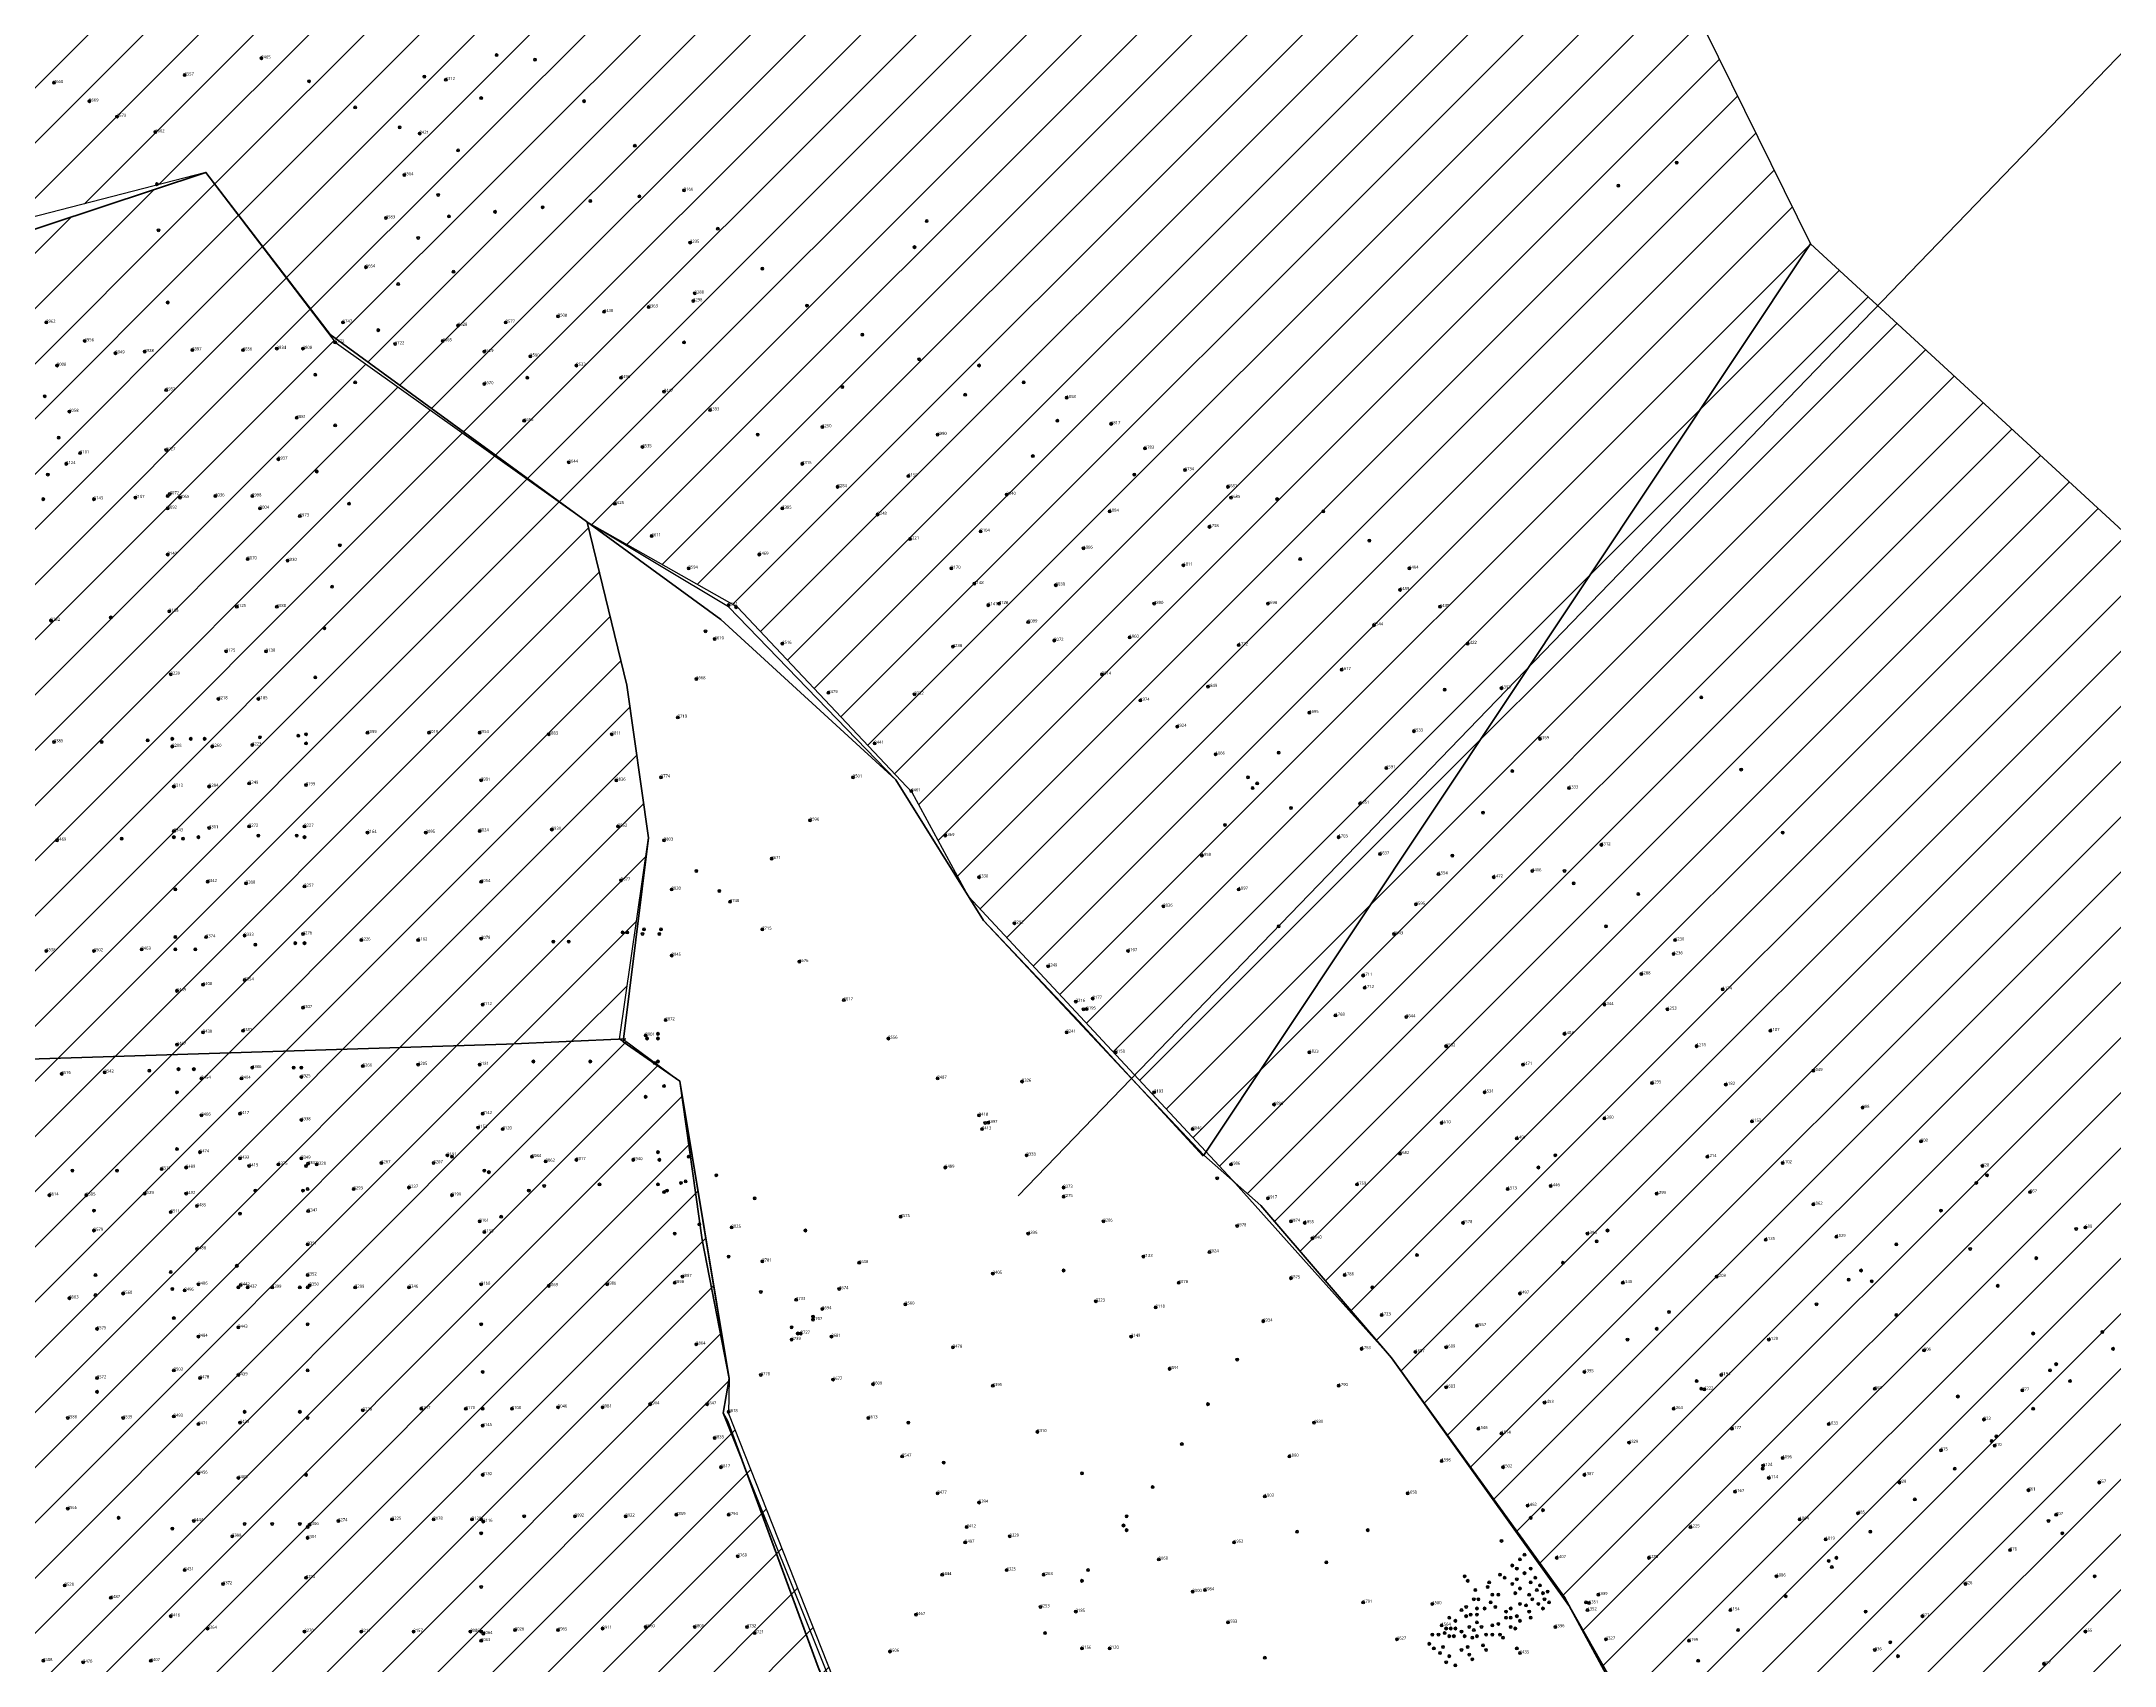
# Model space of a CAD drawing. Header units: millimetres. Extents: x 292691 to 302352, y 7824595 to 7836845.
# Drawn here: x 297473 to 298822, y 7831214 to 7832271 of the extents above; entities that cross this region are included whole.
import ezdxf

# ---------------------------------------------------------------- set-up
doc = ezdxf.new("R2010")
doc.units = ezdxf.units.MM
doc.layers.add('lista_postes', color=1, linetype='Continuous')
doc.styles.add('MtXpl_Open_Sans', font='')
doc.styles.get('MtXpl_Open_Sans').set_extended_font_data('Open Sans')
pattern_1 = [(45, (-10000, 0), (-17.96051224, 17.96051224), [])]

# ---------------------------------------------------------------- blocks, each defined once
blk = doc.blocks.new('symbolLayer0')
at = {"linetype": 'Continuous'}
h = blk.add_hatch(color=1, dxfattribs=at)
edge = h.paths.add_edge_path()
edge.add_arc((0.1, 0.1), 0.5, 0, 360)
at = {"color": 1, "linetype": 'Continuous', "lineweight": 20}
blk.add_circle((0.1, 0.1), 1, dxfattribs=at)
at = {"color": 1, "linetype": 'Continuous'}
blk.add_circle((0.1, 0.1), 0.5, dxfattribs=at)

msp = doc.modelspace()

# ---------------------------------------------------------------- hatches: boundary and pattern name
h = msp.add_hatch()
h.set_pattern_fill('ANSI31', color=256, scale=8)
h.set_pattern_definition(pattern_1)
h.paths.add_polyline_path([(298624.2, 7832139.2), (298230.8, 7831548.3), (298248, 7831529.8), (298266.6, 7831513.4), (298351.6, 7831414.2), (298464.1, 7831258.5), (298492.4, 7831208.7), (298491.4, 7831207.9), (298562.4, 7831076.9), (298634.8, 7830945.7), (298698.5, 7830766.7), (298722.5, 7830646.9), (298744.4, 7830604.2), (298687.4, 7830493.6), (298705.3, 7830455.7), (298801.1, 7830390.5), (299498.1, 7830821.4), (299325.3, 7831494.3)])
h.paths.add_polyline_path([(298323.7, 7832748.1), (297491.1, 7832783.1), (297193.3, 7832413.3), (297158.5, 7832289.8), (297112.3, 7832226.1), (297122.4, 7832218.8), (297129.3, 7832215.5), (297146.7, 7832201.2), (297213.1, 7832153.1), (297224, 7832126.4), (297305.8, 7832057.2), (297362.6, 7832029.9), (297412.8, 7832097.1), (297404, 7832140.3), (297580, 7832185.7), (297660.9, 7832080.2), (297828.1, 7831958.1), (297926, 7831902.7), (298039.6, 7831782.2), (298076.3, 7831714.6), (298230.8, 7831548.3), (298624.2, 7832139.2)])
h = msp.add_hatch()
h.set_pattern_fill('ANSI31', color=256, scale=8)
h.set_pattern_definition(pattern_1)
h.paths.add_polyline_path([(297920.1, 7831378.1), (297920.4, 7831400.9), (297888.4, 7831594.2), (297851.6, 7831621.7), (297775.6, 7831618.4), (297395.7, 7831606.5), (297416.7, 7831381.6), (297403.5, 7831245.4), (297405.6, 7831219.8), (297237.9, 7831220.3), (297188.7, 7831248.2), (297134.7, 7831287.1), (297064.6, 7831337.6), (296962.9, 7831404.4), (296869.6, 7831461.7), (296739, 7831552.8), (296658.7, 7831609), (296526.1, 7831430.1), (296525.2, 7831417.2), (296528.4, 7831037.8), (296504.8, 7830877.8), (296500.6, 7830858.4), (296498.8, 7830755.5), (296508.1, 7830617.1), (296491, 7830552.2), (296494.5, 7830546.8), (296470.5, 7830473.9), (296452, 7830403.8), (296649.4, 7830507.6), (296880.6, 7830498.9), (296957.7, 7830616.1), (296954.4, 7830807.6), (297163.4, 7830790.3), (297241.2, 7830745.7), (297392, 7830287), (297440.5, 7830169.1), (297596.9, 7830112.4), (297608.1, 7830381.2), (297519.9, 7830411.3), (297519.2, 7830411.6), (297467.8, 7830711.5), (297553.6, 7830850.8), (297713.6, 7830902.9), (298068.4, 7830998.9), (298069.8, 7830999.3)])
h.paths.add_polyline_path([(297828.1, 7831958.1), (297664.9, 7832074.5), (297580, 7832185.7), (297408.7, 7832129.1), (297412.8, 7832097.1), (297377.1, 7832023), (297362.6, 7832029.9), (297362.6, 7832029.9), (297395.7, 7831606.5), (297775.6, 7831618.4), (297849.1, 7831621.6), (297868.1, 7831752.7), (297853.9, 7831852)])

# ---------------------------------------------------------------- linework, layer by layer
for points in [[(298108.6, 7831519.6), (300913.1, 7834424.1)], [(297491.1, 7832783.1), (298323.7, 7832748.1), (298624.2, 7832139.2), (299325.3, 7831494.3), (299498.1, 7830821.4), (298801.1, 7830390.5)], [(298491.4, 7831207.9), (298467, 7831253), (298351.6, 7831414.2), (298248, 7831529.8), (298076.3, 7831714.6), (298039.6, 7831782.2), (297926, 7831902.7), (297828.1, 7831958.1), (297664.9, 7832074.5), (297580, 7832185.7), (297404, 7832140.3), (297412.8, 7832097.1), (297377.1, 7832023), (297305.8, 7832057.2), (297224, 7832126.4), (297213.1, 7832153.1), (297112.3, 7832226.1), (297103.7, 7832232)], [(297828.1, 7831958.2), (297853.9, 7831852), (297868.1, 7831752.7), (297851.6, 7831621.7), (297888.4, 7831594.2), (297920.4, 7831400.9), (297920.1, 7831378.1), (298069.8, 7830999.3), (298113.8, 7830888.2), (298224.3, 7830993.7), (298492.4, 7831208.7), (298464.1, 7831258.5), (298415.1, 7831326.3), (298351.6, 7831414.2), (298266.6, 7831513.4), (298229.3, 7831546.2), (298182.4, 7831596), (298086.1, 7831698.8), (298028.9, 7831790.4), (297920.1, 7831903.1), (297828.1, 7831958.1)], [(298115.8, 7830890.2), (298068.4, 7830998.9), (297916.5, 7831378.2), (297920.4, 7831400.9), (297911, 7831457.7), (297888.4, 7831594.2), (297849.1, 7831621.6), (297868.1, 7831752.7), (297853.9, 7831852), (297828.1, 7831958.2)]]:
    msp.add_lwpolyline(points)
at = {"color": 2, "lineweight": 100}
for points in [[(297360.2, 7832026.6), (297412.8, 7832097.1), (297408.7, 7832129.1), (297580, 7832185.7), (297660.9, 7832080.2), (297915, 7831894.7), (298028.9, 7831790.4), (298086.1, 7831698.8), (298148.2, 7831633.1), (298229, 7831545.5)], [(297360.2, 7832026.6), (297412.8, 7832097.1), (297408.7, 7832129.1), (297580, 7832185.7), (297660.9, 7832080.2), (297915, 7831894.7), (298028.9, 7831790.4), (298086.1, 7831698.8), (298148.2, 7831633.1), (298229, 7831545.5)], [(298722, 7830649.1), (298698.5, 7830766.7), (298634.8, 7830945.7), (298562.4, 7831076.9), (298464.1, 7831258.5), (298351.6, 7831414.2), (298266.6, 7831513.4), (298229.3, 7831546.2), (298624.2, 7832139.2)], [(298722.1, 7830647.7), (298698.5, 7830766.7), (298634.8, 7830945.7), (298562.4, 7831076.9), (298464.1, 7831258.5), (298351.6, 7831414.2), (298266.6, 7831513.4), (298229.3, 7831546.2), (298624.2, 7832139.2)], [(298243.5, 7830259.9), (298220.3, 7830662.6), (298094, 7830939.9), (298027.9, 7831092.5), (297978.4, 7831212.9), (297919.7, 7831372.8), (297916.5, 7831378.2), (297920.4, 7831400.9), (297902.9, 7831491.1), (297888.4, 7831594.2), (297851.4, 7831620), (297868.1, 7831752.7), (297853.9, 7831852), (297828.1, 7831958.2)], [(298243.5, 7830259.9), (298220.3, 7830662.6), (298094, 7830939.9), (298027.9, 7831092.5), (297978.4, 7831212.9), (297919.7, 7831372.8), (297916.5, 7831378.2), (297920.4, 7831400.9), (297902.9, 7831491.1), (297888.4, 7831594.2), (297851.4, 7831620), (297868.1, 7831752.7), (297853.9, 7831852), (297828.1, 7831958.2)], [(297481.6, 7830746.5), (297430, 7831006.7), (297411.3, 7831151.7), (297403.5, 7831245.4), (297416.7, 7831381.6), (297395.2, 7831606.5), (297775.6, 7831618.4), (297853.2, 7831621.8)], [(297481.6, 7830746.5), (297430, 7831006.7), (297411.3, 7831151.7), (297403.5, 7831245.4), (297416.7, 7831381.6), (297395.2, 7831606.5), (297775.6, 7831618.4), (297853.2, 7831621.8)]]:
    msp.add_lwpolyline(points, dxfattribs=at)

# ---------------------------------------------------------------- block references
at = {"layer": 'lista_postes'}
for p in [(297616, 7832260), (297769, 7832262), (297794, 7832259), (297481, 7832244), (297566, 7832249), (297647, 7832245), (297722, 7832248), (297736, 7832246), (297504, 7832232), (297759, 7832234), (297826, 7832232), (297522, 7832222), (297677, 7832228), (297547, 7832212), (297706, 7832215), (297719, 7832211), (297859, 7832203), (297744, 7832200), (298537, 7832192), (297548, 7832178), (297709, 7832184), (298499, 7832177), (297731, 7832171), (297799, 7832163), (297830, 7832167), (297862, 7832170), (297891, 7832174), (297697, 7832156), (297738, 7832157), (297768, 7832160), (297913, 7832149), (298049, 7832154), (297549, 7832148), (297718, 7832143), (297895, 7832140), (298041, 7832137), (297684, 7832124), (297942, 7832123), (297705, 7832113), (297741, 7832121), (297555, 7832101), (297839, 7832095), (297868, 7832098), (297897, 7832102), (297898, 7832107), (297971, 7832099), (297476, 7832088), (297669, 7832088), (297692, 7832083), (297744, 7832086), (297775, 7832088), (297809, 7832092), (297501, 7832076), (297521, 7832068), (297540, 7832069), (297571, 7832070), (297604, 7832070), (297626, 7832071), (297643, 7832071), (297664, 7832075), (297703, 7832074), (297734, 7832076), (297761, 7832069), (297891, 7832075), (298007, 7832080), (297483, 7832060), (297791, 7832066), (297821, 7832060), (298044, 7832064), (298083, 7832060), (297554, 7832044), (297651, 7832054), (297677, 7832049), (297761, 7832048), (297789, 7832052), (297850, 7832052), (297878, 7832043), (297994, 7832046), (298074, 7832041), (298112, 7832049), (297475, 7832040), (297491, 7832030), (297908, 7832031), (298140, 7832039), (297639, 7832026), (297664, 7832021), (297787, 7832024), (297939, 7832015), (297981, 7832020), (298056, 7832015), (298134, 7832024), (298169, 7832022), (297484, 7832013), (297498, 7832003), (297554, 7832005), (297864, 7832007), (298118, 7832001), (298191, 7832006), (297477, 7831989), (297489, 7831996), (297627, 7831999), (297652, 7831991), (297816, 7831997), (297968, 7831996), (298037, 7831988), (298184, 7831989), (298217, 7831992), (297534, 7831974), (297555, 7831975), (297556.4, 7831976.4), (297563, 7831974), (297586, 7831975), (297610, 7831975), (297991, 7831981), (298101, 7831976), (298245, 7831981), (298247, 7831974), (297474, 7831973), (297507, 7831973), (297555, 7831967), (297615, 7831967), (297641, 7831962), (297673, 7831970), (297846, 7831970), (297955, 7831967), (298017, 7831963), (298168, 7831965), (298277, 7831973), (298307, 7831965), (297870, 7831949), (298038, 7831947), (298084, 7831952), (298233, 7831955), (297555, 7831937), (297607, 7831934), (297633, 7831933), (297667, 7831943), (297940, 7831937), (298151, 7831941), (298292, 7831934), (298337, 7831946), (297894, 7831928), (298065, 7831928), (298216, 7831930), (298363, 7831928), (297662, 7831916), (298080, 7831918), (298133, 7831917), (298357, 7831914), (297479, 7831894), (297518, 7831896), (297556, 7831900), (297600, 7831903), (297626, 7831903), (297920, 7831904), (297924.9, 7831902.7), (298089, 7831904), (298096, 7831905), (298115, 7831893), (298197, 7831905), (298271, 7831905), (298383, 7831903), (297657, 7831889), (297905, 7831887), (297911, 7831882), (297955, 7831879), (298132, 7831881), (298181, 7831883), (298340, 7831891), (298401, 7831879), (297593, 7831874), (297619, 7831874), (298066, 7831877), (298252, 7831878), (297557, 7831859), (297651, 7831857), (297899, 7831856), (298163, 7831859), (298319, 7831862), (297588, 7831843), (297614, 7831843), (297985, 7831847), (298041, 7831846), (298188, 7831842), (298232, 7831851), (298386, 7831849), (298423, 7831850), (298553, 7831844), (297887, 7831831), (298212, 7831825), (298298, 7831834), (297481, 7831815), (297512, 7831815), (297542, 7831816), (297558, 7831817), (297558, 7831812), (297570, 7831817), (297579, 7831817), (297584, 7831812), (297610, 7831813), (297615, 7831818), (297640, 7831819), (297645, 7831820), (297645, 7831814), (297685, 7831821), (297725, 7831821), (297758, 7831821), (297803, 7831820), (297844, 7831820), (298015, 7831814), (298366, 7831822), (298448, 7831817), (298237, 7831807), (298278, 7831808), (298348, 7831798), (297559, 7831786), (297582, 7831786), (297608, 7831788), (297645, 7831787), (297759, 7831790), (297847, 7831790), (297876, 7831792), (298001, 7831792), (298258, 7831792), (298261, 7831785), (298264, 7831788), (298430, 7831796), (298467, 7831785), (298579, 7831797), (298039, 7831783), (298286, 7831772), (298331, 7831775), (297582, 7831759), (297608, 7831760), (297644, 7831760), (297805, 7831758), (297848, 7831760), (297973, 7831764), (298243, 7831761), (298411, 7831769), (297483, 7831751), (297525, 7831752), (297559, 7831757), (297559, 7831753), (297565, 7831752), (297575, 7831753), (297614, 7831754), (297639, 7831754), (297644, 7831753), (297685, 7831756), (297723, 7831756), (297758, 7831757), (297878, 7831751), (298061, 7831754), (298317, 7831753), (298488, 7831748), (298606, 7831756), (297899, 7831731), (297948, 7831739), (298228, 7831741), (298344, 7831742), (298391, 7831741), (298443, 7831731), (298464, 7831731), (297560, 7831719), (297581, 7831724), (297606, 7831723), (297644, 7831721), (297759, 7831724), (297850, 7831725), (297883, 7831719), (297914, 7831718), (298083, 7831727), (298252, 7831719), (298382, 7831729), (298418, 7831727), (298470, 7831723), (297921, 7831711), (298203, 7831708), (298367.3, 7831709.3), (298512, 7831716), (297643, 7831690), (297851, 7831691), (297854, 7831691), (297864, 7831690), (297865, 7831693), (297875, 7831690), (297876, 7831693), (297942, 7831693), (298106, 7831697), (298278, 7831695), (298353, 7831690), (298491, 7831695), (297476, 7831679), (297507, 7831679), (297538, 7831680), (297560, 7831688), (297560, 7831680), (297573, 7831680), (297580, 7831688), (297605, 7831689), (297612, 7831683), (297638, 7831684), (297644, 7831684), (297681, 7831686), (297718, 7831686), (297759, 7831687), (297806, 7831685), (297816, 7831685), (298180, 7831679), (298535, 7831677), (298536, 7831686), (297883, 7831676), (297966, 7831672), (298128, 7831669), (298333, 7831663), (298514, 7831664), (297561, 7831653), (297578, 7831657), (297605, 7831660), (298334, 7831655), (298567, 7831654), (297643, 7831642), (297760, 7831644), (297995, 7831647), (298146, 7831646), (298151, 7831641), (298153, 7831641.1), (298157, 7831648), (298315, 7831637), (298361, 7831636), (298490, 7831644), (298531, 7831641), (297578, 7831626), (297604, 7831627), (297866, 7831624), (297874, 7831625), (297879, 7831634), (298140, 7831626), (298464, 7831625), (298598, 7831627), (297561, 7831618), (297867, 7831622), (297874, 7831622), (298024, 7831622), (298172, 7831613), (298298, 7831613), (298387, 7831617), (298550, 7831617), (297486, 7831599), (297514, 7831600), (297543, 7831601), (297562, 7831602), (297572, 7831602), (297577, 7831596), (297603, 7831596), (297610, 7831603), (297637, 7831603), (297642, 7831603), (297642, 7831597), (297682, 7831604), (297718, 7831605), (297758, 7831605), (297793, 7831607), (297830, 7831607), (297872, 7831606), (297874, 7831607), (298056, 7831596), (298437, 7831605), (298626, 7831601), (297561, 7831587), (297866, 7831584), (297878, 7831591), (298111, 7831594), (298197, 7831587), (298412, 7831587), (298521, 7831593), (298569, 7831592), (297577, 7831572), (297602, 7831573), (297642, 7831569), (297760, 7831573), (298083, 7831572), (298275, 7831579), (298490, 7831570), (298658, 7831577), (297757, 7831564), (297773, 7831563), (298085, 7831563), (298087, 7831567), (298089, 7831567.2), (298222, 7831563), (298384, 7831567), (298433, 7831557), (298586, 7831568), (298696, 7831555)]:
    msp.add_blockref('symbolLayer0', p, dxfattribs=at)
at = {"layer": 'lista_postes', "color": 0}
for p in [(297561, 7831550), (297576, 7831548), (297602, 7831544), (297642, 7831544), (297737, 7831546), (297740, 7831545), (297792, 7831545), (297801, 7831542), (297821, 7831543), (297858, 7831543), (297874, 7831548), (297875, 7831543), (297894, 7831545), (298114, 7831546), (298357, 7831547), (298458, 7831546), (298557, 7831545), (297493, 7831536), (297522, 7831536), (297551, 7831537), (297567, 7831538), (297608, 7831539), (297627, 7831540), (297645, 7831539), (297646.3, 7831540.5), (297652, 7831540), (297694, 7831541), (297728, 7831541), (297761, 7831536), (297764, 7831535), (297892, 7831529), (297912, 7831533), (298061, 7831538), (298238, 7831531), (298247, 7831540), (298447, 7831538), (298606, 7831541), (298736, 7831539), (298739, 7831533), (297478, 7831520), (297502, 7831520), (297540, 7831521), (297567, 7831521), (297612, 7831523), (297643, 7831523), (297646, 7831524), (297676, 7831524), (297712, 7831525), (297740, 7831520), (297790, 7831523), (297800, 7831526), (297836, 7831527), (297874, 7831527), (297878, 7831522), (297880, 7831523), (297889, 7831528), (297937, 7831518), (298138, 7831525), (298138, 7831519), (298271, 7831518), (298329, 7831527), (298427, 7831524), (298455, 7831526), (298524, 7831521), (298732, 7831528), (298767, 7831522), (297507, 7831510), (297557, 7831509), (297574, 7831513), (297602, 7831508), (297646.4, 7831509.7), (297758, 7831503), (297772, 7831506), (298032, 7831506), (298164, 7831503), (298286, 7831503), (298295, 7831502), (298398, 7831502), (298626, 7831514), (298709, 7831510), (297507, 7831497), (297646.1, 7831488), (297761, 7831496), (297885, 7831495), (297901, 7831501), (297922, 7831499), (297970, 7831497), (298115, 7831495), (298251, 7831500), (298300, 7831492), (298479, 7831495), (298485, 7831490), (298492, 7831497), (298595, 7831491), (298641, 7831493), (298680, 7831488), (298797, 7831498), (298803, 7831499), (297574, 7831485), (297920, 7831480), (297942, 7831477), (298005, 7831476), (298190, 7831480), (298233, 7831483), (298368, 7831481), (298463, 7831476), (298728, 7831485), (298771, 7831479), (297508, 7831468), (297557, 7831470), (297575, 7831462), (297600, 7831474), (297602.4, 7831461.5), (297646, 7831468), (297647.4, 7831461.4), (297759, 7831462), (297803, 7831461), (297841, 7831462), (297885, 7831463), (297890, 7831467), (298092, 7831469), (298138, 7831471), (298213, 7831463), (298286, 7831466), (298321, 7831468), (298502, 7831463), (298563, 7831467), (298649, 7831465), (298657, 7831471), (298664, 7831464), (298746, 7831461), (297491, 7831453), (297508, 7831455), (297526, 7831456), (297558, 7831459), (297566, 7831458), (297601, 7831460), (297607, 7831460), (297623, 7831460), (297641, 7831460), (297646, 7831460), (297677, 7831460), (297712, 7831460), (297941, 7831457), (297964, 7831452), (297992, 7831459), (298035, 7831449), (298159, 7831451), (298339, 7831460), (298435, 7831456), (298628, 7831449), (297559, 7831440), (297601, 7831434), (297646, 7831436), (297759, 7831436), (297961, 7831434), (297975, 7831441), (297975, 7831439), (297981, 7831446), (298198, 7831447), (298268, 7831438), (298345, 7831442), (298407, 7831435), (298532, 7831444), (298680, 7831442), (297509, 7831433), (297575, 7831428), (297899, 7831423), (297961, 7831426), (297965, 7831430), (297967, 7831430), (297987, 7831428), (298066, 7831421), (298182, 7831428), (298387, 7831421), (298505, 7831426), (298524, 7831433), (298597, 7831426), (298769, 7831430), (298814, 7831431), (298207, 7831407), (298251, 7831413), (298332, 7831420), (298367, 7831418), (298698, 7831419), (298784, 7831410), (298821, 7831420), (297509, 7831401), (297559, 7831406), (297576, 7831401), (297601, 7831403), (297646, 7831406), (297760, 7831405), (297941, 7831403), (297988, 7831400), (298014, 7831397), (298092, 7831396), (298317, 7831396), (298387, 7831395), (298477, 7831405), (298550, 7831399), (298553, 7831394), (298555, 7831393.7), (298566, 7831403), (298666, 7831394), (298780, 7831406), (298793, 7831399), (297509, 7831392), (297682, 7831380), (297720, 7831381), (297749, 7831381), (297760, 7831381), (297779, 7831381), (297809, 7831382), (297838, 7831382), (297869, 7831384), (297906, 7831384), (298232, 7831384), (298451, 7831385), (298535, 7831381), (298720, 7831389), (298762, 7831393), (298769, 7831381), (297490, 7831375), (297526, 7831375), (297559, 7831376), (297575, 7831371), (297602, 7831372), (297605, 7831379), (297641, 7831379), (297646, 7831375), (297760, 7831370), (297920, 7831379), (298011, 7831375), (298037, 7831372), (298301, 7831372), (298408, 7831368), (298573, 7831368), (298636, 7831371), (298737, 7831374), (297911, 7831362), (298121, 7831366), (298215, 7831358), (298423, 7831365), (298506, 7831359), (298709, 7831354), (298742, 7831360), (298744, 7831357), (298745, 7831363), (297915, 7831343), (298033, 7831350), (298060, 7831346), (298285, 7831350), (298384, 7831347), (298424, 7831343), (298593, 7831342), (298593.3, 7831344), (298606, 7831349), (298718, 7831342), (297575, 7831339), (297601, 7831336), (297645, 7831338), (297760, 7831338), (298056, 7831326), (298150, 7831339), (298196, 7831330), (298362, 7831326), (298477, 7831338), (298575, 7831327), (298597, 7831336), (298682, 7831333), (298766, 7831328), (298812, 7831333), (297490, 7831316), (298083, 7831320), (298269, 7831324), (298440, 7831318), (298450, 7831315), (298655, 7831313), (298692, 7831322), (297523, 7831310), (297558, 7831303), (297572, 7831308), (297605, 7831306), (297623, 7831306), (297641, 7831306), (297646, 7831304), (297647.3, 7831305.5), (297666, 7831308), (297701, 7831309), (297728, 7831309), (297753, 7831309), (297759, 7831309), (297759, 7831300), (297760.4, 7831307.6), (297787, 7831311), (297820, 7831311), (297853, 7831311), (297886, 7831312), (297920, 7831312), (298075, 7831304), (298177, 7831305), (298179, 7831311), (298179, 7831302), (298290, 7831301), (298336, 7831302), (298442, 7831310), (298546, 7831304), (298617, 7831309), (298663, 7831301), (298779, 7831308), (298784, 7831312), (298788, 7831300), (297597, 7831298), (297646, 7831297), (298074, 7831294), (298103, 7831298), (298249, 7831294), (298423, 7831295), (298438, 7831286), (298634, 7831296), (298754, 7831289), (297566, 7831276), (297926, 7831285), (298059, 7831273), (298101, 7831276), (298125, 7831273), (298154, 7831276), (298200, 7831283), (298309, 7831281), (298399, 7831272), (298422, 7831273), (298430, 7831279), (298433, 7831277), (298435, 7831283), (298438, 7831274), (298442, 7831277), (298459, 7831284), (298519, 7831284), (298602, 7831272), (298636, 7831282), (298638, 7831278), (298641, 7831284), (298809, 7831272), (297488, 7831266), (297591, 7831267), (297645, 7831271), (297759, 7831265), (298150, 7831269), (298222, 7831262), (298230, 7831263), (298401, 7831269), (298406, 7831263), (298414, 7831265), (298415, 7831268), (298417, 7831260), (298421, 7831260), (298425, 7831271), (298430, 7831267), (298432, 7831261), (298433, 7831270), (298435, 7831264), (298441, 7831260), (298442, 7831268), (298445, 7831271), (298446, 7831263), (298448, 7831266), (298450, 7831261), (298453, 7831262), (298486, 7831260), (298608, 7831259), (298725, 7831267), (297518, 7831258), (297557, 7831246), (298042, 7831247), (298123, 7831252), (298146, 7831249), (298333, 7831255), (298378, 7831254), (298389, 7831245), (298397, 7831250), (298400, 7831252), (298400, 7831246), (298403, 7831247), (298405, 7831257), (298407, 7831251), (298407, 7831247), (298408, 7831257), (298412, 7831251), (298416, 7831255), (298419, 7831252), (298426, 7831249), (298426, 7831245), (298429, 7831251), (298429, 7831245), (298433, 7831246), (298435, 7831254), (298439, 7831253), (298441, 7831249), (298442, 7831245), (298443, 7831257), (298447, 7831254), (298450, 7831251), (298451, 7831257), (298454, 7831255), (298478, 7831255), (298479, 7831250), (298480, 7831254.6), (298572, 7831250), (298660, 7831249), (298697, 7831246), (297581, 7831238), (297644, 7831236), (297681, 7831236), (297715, 7831236), (297752, 7831236), (297759, 7831236), (297760.4, 7831234.6), (297781, 7831237), (297809, 7831237), (297838, 7831238), (297866, 7831239), (297898, 7831239), (297932, 7831239), (297937, 7831235), (298126, 7831235), (298245, 7831242), (298378, 7831234), (298382, 7831234), (298384, 7831240), (298386, 7831235), (298387, 7831238), (298389, 7831233), (298390, 7831238), (298392, 7831233), (298393, 7831243), (298393, 7831238), (298397, 7831236), (298399, 7831233), (298402, 7831239), (298404, 7831232), (298405, 7831237), (298407, 7831242), (298407, 7831233), (298410, 7831239), (298413, 7831234), (298417, 7831240), (298417, 7831234), (298421, 7831241), (298422, 7831234), (298424, 7831232), (298429, 7831239), (298432, 7831238), (298435, 7831243), (298458, 7831239), (298577, 7831237), (298803, 7831236), (297759, 7831230), (298025, 7831223), (298150, 7831225), (298168, 7831225), (298269, 7831219), (298355, 7831231), (298376, 7831228), (298379, 7831225), (298383, 7831222), (298385, 7831226), (298389, 7831220), (298397, 7831224), (298401, 7831226), (298402, 7831221), (298404, 7831218), (298411, 7831227), (298413, 7831224), (298433, 7831225), (298435, 7831222), (298491, 7831231), (298545, 7831230), (298666, 7831224), (298676, 7831229), (298681, 7831220), (297474, 7831217), (297500, 7831216), (297544, 7831217), (298387, 7831216), (298393, 7831214), (298551, 7831217), (298776, 7831215)]:
    msp.add_blockref('symbolLayer0', p, dxfattribs=at)

# ---------------------------------------------------------------- texts
at = {"layer": 'lista_postes', "color": 4, "linetype": 'Continuous', "style": 'MtXpl_Open_Sans'}
for s, p in [('2465', (297616, 7832259.9)), ('2660', (297481, 7832243.9)), ('2557', (297566, 7832248.9)), ('2312', (297736, 7832245.9)), ('2669', (297504, 7832231.9)), ('2673', (297522, 7832221.9)), ('2662', (297547, 7832211.9)), ('2421', (297719, 7832210.9)), ('2504', (297709, 7832183.9)), ('2166', (297891, 7832173.9)), ('2583', (297697, 7832155.9)), ('2235', (297895, 7832139.9)), ('2654', (297684, 7832123.9)), ('2438', (297839, 7832094.9)), ('2363', (297868, 7832097.9)), ('2298', (297897, 7832101.9)), ('2288', (297898, 7832106.9)), ('2962', (297476, 7832087.9)), ('2747', (297669, 7832087.9)), ('2628', (297744, 7832085.9)), ('2577', (297775, 7832087.9)), ('2508', (297809, 7832091.9)), ('2956', (297501, 7832075.9)), ('2949', (297521, 7832067.9)), ('2928', (297540, 7832068.9)), ('2897', (297571, 7832069.9)), ('2856', (297604, 7832069.9)), ('2834', (297626, 7832070.9)), ('2808', (297643, 7832070.9)), ('2772', (297664, 7832074.9)), ('2722', (297703, 7832073.9)), ('2665', (297734, 7832075.9)), ('2629', (297761, 7832068.9)), ('3008', (297483, 7832059.9)), ('2590', (297791, 7832065.9)), ('2533', (297821, 7832059.9)), ('2952', (297554, 7832043.9)), ('2670', (297761, 7832047.9)), ('2496', (297850, 7832051.9)), ('2447', (297878, 7832042.9)), ('3058', (297491, 7832029.9)), ('2393', (297908, 7832030.9)), ('1858', (298140, 7832038.9)), ('2881', (297639, 7832025.9)), ('2656', (297787, 7832023.9)), ('2250', (297981, 7832019.9)), ('2090', (298056, 7832014.9)), ('1817', (298169, 7832021.9)), ('3101', (297498, 7832002.9)), ('3027', (297554, 7832004.9)), ('2535', (297864, 7832006.9)), ('1783', (298191, 7832005.9)), ('3124', (297489, 7831995.9)), ('2937', (297627, 7831998.9)), ('2644', (297816, 7831996.9)), ('2315', (297968, 7831995.9)), ('2158', (298037, 7831987.9)), ('1734', (298217, 7831991.9)), ('3143', (297507, 7831972.9)), ('3107', (297534, 7831973.9)), ('3072', (297556.4, 7831976.3)), ('3065', (297563, 7831973.9)), ('3036', (297586, 7831974.9)), ('2998', (297610, 7831974.9)), ('2284', (297991, 7831980.9)), ('2040', (298101, 7831975.9)), ('1681', (298245, 7831980.9)), ('1685', (298247, 7831973.9)), ('3092', (297555, 7831966.9)), ('3004', (297615, 7831966.9)), ('2973', (297641, 7831961.9)), ('2625', (297846, 7831969.9)), ('2385', (297955, 7831966.9)), ('2248', (298017, 7831962.9)), ('1884', (298168, 7831964.9)), ('2611', (297870, 7831948.9)), ('2221', (298038, 7831946.9)), ('2104', (298084, 7831951.9)), ('1738', (298233, 7831954.9)), ('3140', (297555, 7831936.9)), ('3070', (297607, 7831933.9)), ('3030', (297633, 7831932.9)), ('2469', (297940, 7831936.9)), ('1966', (298151, 7831940.9)), ('2594', (297894, 7831927.9)), ('2170', (298065, 7831927.9)), ('1811', (298216, 7831929.9)), ('1464', (298363, 7831927.9)), ('2148', (298080, 7831917.9)), ('2128', (298096, 7831904.9)), ('2030', (298133, 7831916.9)), ('1880', (298197, 7831904.9)), ('1698', (298271, 7831904.9)), ('1489', (298357, 7831913.9)), ('3282', (297479, 7831893.9)), ('3188', (297556, 7831899.9)), ('3125', (297600, 7831902.9)), ('3088', (297626, 7831902.9)), ('2561', (297920, 7831903.9)), ('2141', (298089, 7831903.9)), ('2099', (298115, 7831892.9)), ('1439', (298383, 7831902.9)), ('2610', (297911, 7831881.9)), ('2516', (297955, 7831878.9)), ('2072', (298132, 7831880.9)), ('1960', (298181, 7831882.9)), ('1772', (298252, 7831877.9)), ('1544', (298340, 7831890.9)), ('1422', (298401, 7831878.9)), ('3175', (297593, 7831873.9)), ('3138', (297619, 7831873.9)), ('2238', (298066, 7831876.9)), ('3239', (297557, 7831858.9)), ('2668', (297899, 7831855.9)), ('2014', (298163, 7831858.9)), ('1849', (298232, 7831850.9)), ('1617', (298319, 7831861.9)), ('3218', (297588, 7831842.9)), ('3185', (297614, 7831842.9)), ('2479', (297985, 7831846.9)), ('2332', (298041, 7831845.9)), ('1974', (298188, 7831841.9)), ('1393', (298423, 7831849.9)), ('2719', (297887, 7831830.9)), ('1924', (298212, 7831824.9)), ('1695', (298298, 7831833.9)), ('3385', (297481, 7831814.9)), ('3288', (297558, 7831811.9)), ('3260', (297584, 7831811.9)), ('3223', (297610, 7831812.9)), ('3099', (297685, 7831820.9)), ('3019', (297725, 7831820.9)), ('2954', (297758, 7831820.9)), ('2883', (297803, 7831819.9)), ('2811', (297844, 7831819.9)), ('2441', (298015, 7831813.9)), ('1533', (298366, 7831821.9)), ('1359', (298448, 7831816.9)), ('1866', (298237, 7831806.9)), ('1591', (298348, 7831797.9)), ('3313', (297559, 7831785.9)), ('3284', (297582, 7831785.9)), ('3249', (297608, 7831787.9)), ('3199', (297645, 7831786.9)), ('2991', (297759, 7831789.9)), ('2836', (297847, 7831789.9)), ('2774', (297876, 7831791.9)), ('2501', (298001, 7831791.9)), ('1333', (298467, 7831784.9)), ('2401', (298039, 7831782.9)), ('1651', (298331, 7831774.9)), ('3343', (297559, 7831756.9)), ('3311', (297582, 7831758.9)), ('3272', (297608, 7831759.9)), ('3227', (297644, 7831759.9)), ('3024', (297758, 7831756.9)), ('2931', (297805, 7831757.9)), ('2852', (297848, 7831759.9)), ('2596', (297973, 7831763.9)), ('3469', (297483, 7831750.9)), ('3164', (297685, 7831755.9)), ('3095', (297723, 7831755.9)), ('2803', (297878, 7831750.9)), ('2369', (298061, 7831753.9)), ('1703', (298317, 7831752.9)), ('1312', (298488, 7831747.9)), ('2671', (297948, 7831738.9)), ('1958', (298228, 7831740.9)), ('1637', (298344, 7831741.9)), ('1416', (298443, 7831730.9)), ('3342', (297581, 7831723.9)), ('3308', (297606, 7831722.9)), ('3257', (297644, 7831720.9)), ('3054', (297759, 7831723.9)), ('2877', (297850, 7831724.9)), ('2820', (297883, 7831718.9)), ('2330', (298083, 7831726.9)), ('1897', (298252, 7831718.9)), ('1554', (298382, 7831728.9)), ('1472', (298418, 7831726.9)), ('2748', (297921, 7831710.9)), ('2036', (298203, 7831707.9)), ('1595', (298367.3, 7831709.1)), ('3276', (297643, 7831689.9)), ('2715', (297942, 7831692.9)), ('2292', (298106, 7831696.9)), ('1643', (298353, 7831689.9)), ('3538', (297476, 7831678.9)), ('3502', (297507, 7831678.9)), ('3463', (297538, 7831679.9)), ('3374', (297580, 7831687.9)), ('3333', (297605, 7831688.9)), ('3226', (297681, 7831685.9)), ('3162', (297718, 7831685.9)), ('3078', (297759, 7831686.9)), ('2845', (297883, 7831675.9)), ('2107', (298180, 7831678.9)), ('1236', (298535, 7831676.9)), ('1230', (298536, 7831685.9)), ('2676', (297966, 7831671.9)), ('2249', (298128, 7831668.9)), ('1711', (298333, 7831662.9)), ('1288', (298514, 7831663.9)), ('3449', (297561, 7831652.9)), ('3408', (297578, 7831656.9)), ('3354', (297605, 7831659.9)), ('1712', (298334, 7831654.9)), ('1174', (298567, 7831653.9)), ('3307', (297643, 7831641.9)), ('3112', (297760, 7831643.9)), ('2617', (297995, 7831646.9)), ('2216', (298146, 7831645.9)), ('2195', (298153, 7831641)), ('2177', (298157, 7831647.9)), ('1768', (298315, 7831636.9)), ('1644', (298361, 7831635.9)), ('1344', (298490, 7831643.9)), ('1253', (298531, 7831640.9)), ('3438', (297578, 7831625.9)), ('3381', (297604, 7831626.9)), ('2901', (297866, 7831623.9)), ('2872', (297879, 7831633.9)), ('2556', (298024, 7831621.9)), ('2241', (298140, 7831625.9)), ('1404', (298464, 7831624.9)), ('1107', (298598, 7831626.9)), ('3467', (297561, 7831617.9)), ('2150', (298172, 7831612.9)), ('1823', (298298, 7831612.9)), ('1582', (298387, 7831616.9)), ('1218', (298550, 7831616.9)), ('3576', (297486, 7831598.9)), ('3542', (297514, 7831599.9)), ('3454', (297577, 7831595.9)), ('3404', (297603, 7831595.9)), ('3386', (297610, 7831602.9)), ('3325', (297642, 7831596.9)), ('3266', (297682, 7831603.9)), ('3205', (297718, 7831604.9)), ('3131', (297758, 7831604.9)), ('2487', (298056, 7831595.9)), ('1471', (298437, 7831604.9)), ('1049', (298626, 7831600.9)), ('2326', (298111, 7831593.9)), ('2103', (298197, 7831586.9)), ('1531', (298412, 7831586.9)), ('1295', (298521, 7831592.9)), ('1182', (298569, 7831591.9)), ('3466', (297577, 7831571.9)), ('3417', (297602, 7831572.9)), ('3338', (297642, 7831568.9)), ('3142', (297760, 7831572.9)), ('2418', (298083, 7831571.9)), ('1896', (298275, 7831578.9)), ('1360', (298490, 7831569.9)), ('1153', (298586, 7831567.9)), ('988', (298658, 7831576.9)), ('3153', (297757, 7831563.9)), ('3120', (297773, 7831562.9)), ('2413', (298085, 7831562.9)), ('2397', (298089, 7831567.1)), ('2046', (298222, 7831562.9)), ('1610', (298384, 7831566.9)), ('1491', (298433, 7831556.9)), ('908', (298696, 7831554.9)), ('3474', (297576, 7831547.9)), ('3433', (297602, 7831543.9)), ('3349', (297642, 7831543.9)), ('3267', (297694, 7831540.9)), ('3207', (297728, 7831540.9)), ('3191', (297737, 7831545.9)), ('3084', (297792, 7831544.9)), ('3062', (297801, 7831541.9)), ('3017', (297821, 7831542.9)), ('2940', (297858, 7831542.9)), ('2333', (298114, 7831545.9)), ('1682', (298357, 7831546.9)), ('1214', (298557, 7831544.9)), ('1102', (298606, 7831540.9)), ('3517', (297551, 7831536.9)), ('3489', (297567, 7831537.9)), ('3419', (297608, 7831538.9)), ('3375', (297627, 7831539.9)), ('3341', (297646.3, 7831540.4)), ('3328', (297652, 7831539.9)), ('2489', (298061, 7831537.9)), ('1986', (298247, 7831539.9)), ('828', (298736, 7831538.9)), ('3614', (297478, 7831519.9)), ('3585', (297502, 7831519.9)), ('3529', (297540, 7831520.9)), ('3492', (297567, 7831520.9)), ('3293', (297676, 7831523.9)), ('3237', (297712, 7831524.9)), ('3190', (297740, 7831519.9)), ('2273', (298138, 7831524.9)), ('2275', (298138, 7831518.9)), ('1917', (298271, 7831517.9)), ('1759', (298329, 7831526.9)), ('1513', (298427, 7831523.9)), ('1446', (298455, 7831525.9)), ('1299', (298524, 7831520.9)), ('1062', (298626, 7831513.9)), ('767', (298767, 7831521.9)), ('3511', (297557, 7831508.9)), ('3485', (297574, 7831512.9)), ('3347', (297646.4, 7831509.5)), ('3161', (297758, 7831502.9)), ('2575', (298032, 7831505.9)), ('2206', (298164, 7831502.9)), ('1874', (298286, 7831502.9)), ('1855', (298295, 7831501.9)), ('1578', (298398, 7831501.9)), ('3579', (297507, 7831496.9)), ('3351', (297646.1, 7831487.9)), ('3155', (297761, 7831495.9)), ('2825', (297922, 7831498.9)), ('2336', (298115, 7831494.9)), ('1978', (298251, 7831499.9)), ('1840', (298300, 7831491.9)), ('1394', (298479, 7831494.9)), ('1135', (298595, 7831490.9)), ('1029', (298641, 7831492.9)), ('688', (298803, 7831498.9)), ('3488', (297574, 7831484.9)), ('2781', (297942, 7831476.9)), ('2638', (298005, 7831475.9)), ('2133', (298190, 7831479.9)), ('2024', (298233, 7831482.9)), ('3486', (297575, 7831461.9)), ('3442', (297602.4, 7831461.3)), ('3437', (297607, 7831459.9)), ('3399', (297623, 7831459.9)), ('3352', (297646, 7831467.9)), ('3350', (297647.4, 7831461.3)), ('3299', (297677, 7831459.9)), ('3246', (297712, 7831459.9)), ('3160', (297759, 7831461.9)), ('3069', (297803, 7831460.9)), ('2986', (297841, 7831461.9)), ('2898', (297885, 7831462.9)), ('2887', (297890, 7831466.9)), ('2405', (298092, 7831468.9)), ('2078', (298213, 7831462.9)), ('1875', (298286, 7831465.9)), ('1786', (298321, 7831467.9)), ('1340', (298502, 7831462.9)), ('1203', (298563, 7831466.9)), ('3603', (297491, 7831452.9)), ('3560', (297526, 7831455.9)), ('3496', (297566, 7831457.9)), ('2733', (297964, 7831451.9)), ('2674', (297992, 7831458.9)), ('2560', (298035, 7831448.9)), ('2223', (298159, 7831450.9)), ('2118', (298198, 7831446.9)), ('1497', (298435, 7831455.9)), ('3575', (297509, 7831432.9)), ('3443', (297601, 7831433.9)), ('2707', (297975, 7831438.9)), ('2694', (297981, 7831445.9)), ('1934', (298268, 7831437.9)), ('1723', (298345, 7831441.9)), ('1557', (298407, 7831434.9)), ('3484', (297575, 7831427.9)), ('2864', (297899, 7831422.9)), ('2739', (297961, 7831425.9)), ('2727', (297967, 7831429.9)), ('2681', (297987, 7831427.9)), ('2478', (298066, 7831420.9)), ('2149', (298182, 7831427.9)), ('1753', (298332, 7831419.9)), ('1609', (298387, 7831420.9)), ('1128', (298597, 7831425.9)), ('3503', (297559, 7831405.9)), ('2091', (298207, 7831406.9)), ('1657', (298367, 7831417.9)), ('906', (298698, 7831418.9)), ('3572', (297509, 7831400.9)), ('3478', (297576, 7831400.9)), ('3439', (297601, 7831402.9)), ('2778', (297941, 7831402.9)), ('2677', (297988, 7831399.9)), ('2609', (298014, 7831396.9)), ('2395', (298092, 7831395.9)), ('1790', (298317, 7831395.9)), ('1603', (298387, 7831394.9)), ('1395', (298477, 7831404.9)), ('1222', (298555, 7831393.6)), ('1194', (298566, 7831402.9)), ('968', (298666, 7831393.9)), ('777', (298762, 7831392.9)), ('3278', (297682, 7831379.9)), ('3217', (297720, 7831380.9)), ('3170', (297749, 7831380.9)), ('3108', (297779, 7831380.9)), ('3046', (297809, 7831381.9)), ('2981', (297838, 7831381.9)), ('2914', (297869, 7831383.9)), ('2847', (297906, 7831383.9)), ('2818', (297920, 7831378.9)), ('1453', (298451, 7831384.9)), ('1264', (298535, 7831380.9)), ('3588', (297490, 7831374.9)), ('3539', (297526, 7831374.9)), ('3493', (297559, 7831375.9)), ('3471', (297575, 7831370.9)), ('3423', (297602, 7831371.9)), ('3145', (297760, 7831369.9)), ('2613', (298011, 7831374.9)), ('2310', (298121, 7831365.9)), ('1830', (298301, 7831371.9)), ('1546', (298408, 7831367.9)), ('1177', (298573, 7831367.9)), ('1033', (298636, 7831370.9)), ('823', (298737, 7831373.9)), ('2835', (297911, 7831361.9)), ('1514', (298423, 7831364.9)), ('1329', (298506, 7831358.9)), ('875', (298709, 7831353.9)), ('810', (298744, 7831356.9)), ('3456', (297575, 7831338.9)), ('2817', (297915, 7831342.9)), ('2547', (298033, 7831349.9)), ('1860', (298285, 7831349.9)), ('1598', (298384, 7831346.9)), ('1502', (298424, 7831342.9)), ('1124', (298593.3, 7831343.9)), ('1096', (298606, 7831348.9)), ('3405', (297601, 7831335.9)), ('3130', (297760, 7831337.9)), ('2477', (298056, 7831325.9)), ('1650', (298362, 7831325.9)), ('1387', (298477, 7831337.9)), ('1167', (298575, 7831326.9)), ('1114', (298597, 7831335.9)), ('928', (298682, 7831332.9)), ('761', (298766, 7831327.9)), ('657', (298812, 7831332.9)), ('3566', (297490, 7831315.9)), ('2859', (297886, 7831311.9)), ('2794', (297920, 7831311.9)), ('2394', (298083, 7831319.9)), ('1903', (298269, 7831323.9)), ('1462', (298440, 7831317.9)), ('985', (298655, 7831312.9)), ('707', (298784, 7831311.9)), ('3444', (297572, 7831307.9)), ('3388', (297597, 7831297.9)), ('3306', (297647.3, 7831305.4)), ('3274', (297666, 7831307.9)), ('3225', (297701, 7831308.9)), ('3178', (297728, 7831308.9)), ('3129', (297753, 7831308.9)), ('3116', (297760.4, 7831307.5)), ('2992', (297820, 7831310.9)), ('2922', (297853, 7831310.9)), ('2412', (298075, 7831303.9)), ('2329', (298103, 7831297.9)), ('1225', (298546, 7831303.9)), ('1064', (298617, 7831308.9)), ('3301', (297646, 7831296.9)), ('2769', (297926, 7831284.9)), ('2407', (298074, 7831293.9)), ('1953', (298249, 7831293.9)), ('1019', (298634, 7831295.9)), ('776', (298754, 7831288.9)), ('3431', (297566, 7831275.9)), ('3290', (297645, 7831270.9)), ('2444', (298059, 7831272.9)), ('2325', (298101, 7831275.9)), ('2263', (298125, 7831272.9)), ('2068', (298200, 7831282.9)), ('1407', (298459, 7831283.9)), ('1280', (298519, 7831283.9)), ('1086', (298602, 7831271.9)), ('3528', (297488, 7831265.9)), ('3487', (297518, 7831257.9)), ('3372', (297591, 7831266.9)), ('2000', (298222, 7831261.9)), ('1984', (298230, 7831262.9)), ('1339', (298486, 7831259.9)), ('826', (298725, 7831266.9)), ('3416', (297557, 7831245.9)), ('2467', (298042, 7831246.9)), ('2253', (298123, 7831251.9)), ('2185', (298146, 7831248.9)), ('1701', (298333, 7831254.9)), ('1580', (298378, 7831253.9)), ('1352', (298479, 7831249.9)), ('1351', (298480, 7831254.4)), ('1154', (298572, 7831249.9)), ('877', (298697, 7831245.9)), ('3364', (297581, 7831237.9)), ('3270', (297644, 7831235.9)), ('3211', (297681, 7831235.9)), ('3157', (297715, 7831235.9)), ('3086', (297752, 7831235.9)), ('3064', (297760.4, 7831234.5)), ('3026', (297781, 7831236.9)), ('2965', (297809, 7831236.9)), ('2911', (297838, 7831237.9)), ('2860', (297866, 7831238.9)), ('2800', (297898, 7831238.9)), ('2732', (297932, 7831238.9)), ('2721', (297937, 7831234.9)), ('1933', (298245, 7831241.9)), ('1627', (298355, 7831230.9)), ('1564', (298384, 7831239.9)), ('1396', (298458, 7831238.9)), ('1327', (298491, 7831230.9)), ('655', (298803, 7831235.9)), ('3508', (297474, 7831216.9)), ('3407', (297544, 7831216.9)), ('3063', (297759, 7831229.9)), ('2506', (298025, 7831222.9)), ('2156', (298150, 7831224.9)), ('2120', (298168, 7831224.9)), ('1435', (298435, 7831221.9)), ('1199', (298545, 7831229.9)), ('936', (298666, 7831223.9)), ('3476', (297500, 7831215.9)), ('697', (298776, 7831214.9))]:
    msp.add_text(s, height=2, dxfattribs=at).set_placement(p)

doc.saveas('drawing.dxf')
